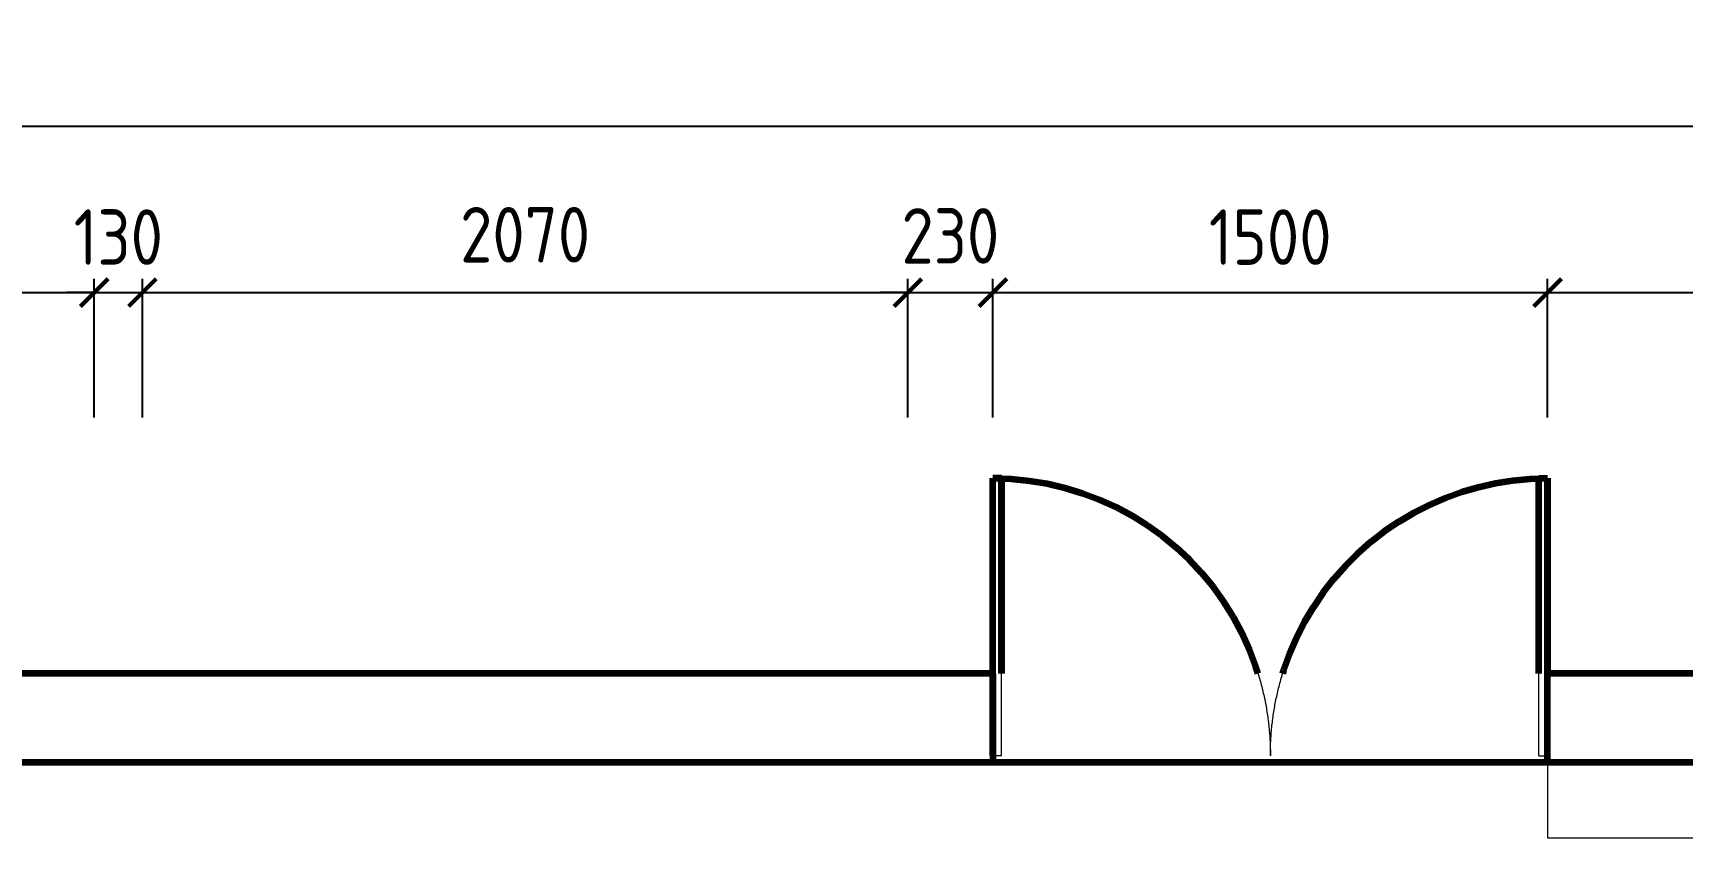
# Model space of a CAD drawing. Header units: millimetres. Extents: x 4307 to 31003, y 2809 to 20009.
# Drawn here: x 9211 to 13671, y 17404 to 19580 of the extents above; entities that cross this region are included whole.
import ezdxf

# ---------------------------------------------------------------- set-up
doc = ezdxf.new("R2010")
doc.units = ezdxf.units.MM
doc.linetypes.add('HIDDEN', pattern=[9.525, 6.35, -3.175])
doc.layers.add('ProfileEdges', color=7, linetype='Continuous')
for name, color, linetype, lineweight in [('P★04 平面门扇', 60, 'Continuous', 0), ('Q◆01 原始墙柱', 7, 'Continuous', 0), ('Q◆03 公共标注', 44, 'Continuous', 0)]:
    doc.layers.add(name, color=color, linetype=linetype, lineweight=lineweight)
doc.styles.add('尺寸标注', font='ARCHS.SHX')
doc.dimstyles.new('卓艺1：75', dxfattribs={"dimscale": 75, "dimtxt": 2, "dimasz": 1, "dimexe": 0.5, "dimexo": 0.5, "dimgap": 1, "dimtad": 1, "dimdec": 0, "dimrnd": 5, "dimdsep": 46, "dimtxsty": '尺寸标注', "dimblk": 'ARCHTICK', "dimblk1": 'ARCHTICK', "dimblk2": 'ARCHTICK', "dimcen": 1, "dimclrd": 44, "dimclre": 44, "dimclrt": 2, "dimadec": 0, "dimazin": 0, "dimtfac": 1, "dimtdec": 0, "dimtix": 1, "dimtmove": 2, "dimatfit": 3, "dimldrblk": 'hl_arrow2', "dimfxl": 4.5, "dimfxlon": 1, "dimarcsym": 0})

# ---------------------------------------------------------------- blocks, each defined once
blk = doc.blocks.new('_ArchTick')
at = {"color": 2, "linetype": 'ByBlock', "const_width": 0.15}
blk.add_lwpolyline([(-0.5, -0.5), (0.5, 0.5)], dxfattribs=at)
blk = doc.blocks.new('*D54')
at = {"layer": 'Defpoints', "color": 0, "transparency": 16777216}
for p in [(9377.3, 18878.5), (7817.3, 18503.5), (9377.3, 18503.5)]:
    blk.add_point(p, dxfattribs=at)
at = {"layer": 'Q◆03 公共标注', "color": 44, "lineweight": -2, "transparency": 16777216}
for p, q in [((7817.3, 18541), (7817.3, 18916)), ((9377.3, 18541), (9377.3, 18916)), ((7817.3, 18878.5), (9377.3, 18878.5))]:
    blk.add_line(p, q, dxfattribs=at)
at = {"layer": 'Q◆03 公共标注', "color": 44, "lineweight": -2, "transparency": 16777216, "xscale": 75, "yscale": 75, "zscale": 75, "rotation": 180}
blk.add_blockref('_ArchTick', (7817.3, 18878.5), dxfattribs=at)
at = {"layer": 'Q◆03 公共标注', "color": 44, "lineweight": -2, "transparency": 16777216, "xscale": 75, "yscale": 75, "zscale": 75}
blk.add_blockref('_ArchTick', (9377.3, 18878.5), dxfattribs=at)
at = {"layer": 'Q◆03 公共标注', "color": 2, "transparency": 16777216, "insert": (8597.3, 19028.5), "char_height": 150, "attachment_point": 5, "style": '尺寸标注'}
blk.add_mtext('1560', dxfattribs=at)
blk = doc.blocks.new('hl_arrow2')
at = {"color": 2}
blk.add_line((-0.221, 0), (-1, 0), dxfattribs=at)
blk.add_lwpolyline([(-0.221, 0), (-0.861, -0.689), (-0.654, -0.862), (0, 0), (-0.654, 0.862), (-0.861, 0.689)], close=True, dxfattribs=at)
for points in [[(-0.861, 0.689), (-0.654, 0.862), (-0.221, 0), (0, 0)], [(-0.861, -0.689), (-0.654, -0.862), (-0.221, 0), (0, 0)]]:
    blk.add_solid(points, dxfattribs=at)
blk = doc.blocks.new('*D55')
at = {"layer": 'Defpoints', "color": 0, "transparency": 16777216}
for p in [(9507.3, 18878.5), (9377.3, 18503.5), (9507.3, 18503.5)]:
    blk.add_point(p, dxfattribs=at)
at = {"layer": 'Q◆03 公共标注', "color": 44, "lineweight": -2, "transparency": 16777216}
for p, q in [((9377.3, 18541), (9377.3, 18916)), ((9507.3, 18541), (9507.3, 18916)), ((9377.3, 18878.5), (9302.3, 18878.5)), ((9377.3, 18878.5), (9507.3, 18878.5)), ((9507.3, 18878.5), (9582.3, 18878.5))]:
    blk.add_line(p, q, dxfattribs=at)
at = {"layer": 'Q◆03 公共标注', "color": 44, "lineweight": -2, "transparency": 16777216, "xscale": 75, "yscale": 75, "zscale": 75}
blk.add_blockref('_ArchTick', (9377.3, 18878.5), dxfattribs=at)
at = {"layer": 'Q◆03 公共标注', "color": 44, "lineweight": -2, "transparency": 16777216, "xscale": 75, "yscale": 75, "zscale": 75, "rotation": 180}
blk.add_blockref('_ArchTick', (9507.3, 18878.5), dxfattribs=at)
at = {"layer": 'Q◆03 公共标注', "color": 2, "transparency": 16777216, "insert": (9442.3, 19028.5), "char_height": 150, "attachment_point": 5, "style": '尺寸标注'}
blk.add_mtext('130', dxfattribs=at)
blk = doc.blocks.new('*D56')
at = {"layer": 'Defpoints', "color": 0, "transparency": 16777216}
for p in [(11577.3, 18878.5), (9507.3, 18503.5), (11577.3, 18503.5)]:
    blk.add_point(p, dxfattribs=at)
at = {"layer": 'Q◆03 公共标注', "color": 44, "lineweight": -2, "transparency": 16777216}
for p, q in [((9507.3, 18541), (9507.3, 18916)), ((11577.3, 18541), (11577.3, 18916)), ((9507.3, 18878.5), (11577.3, 18878.5))]:
    blk.add_line(p, q, dxfattribs=at)
at = {"layer": 'Q◆03 公共标注', "color": 44, "lineweight": -2, "transparency": 16777216, "xscale": 75, "yscale": 75, "zscale": 75, "rotation": 180}
blk.add_blockref('_ArchTick', (9507.3, 18878.5), dxfattribs=at)
at = {"layer": 'Q◆03 公共标注', "color": 44, "lineweight": -2, "transparency": 16777216, "xscale": 75, "yscale": 75, "zscale": 75}
blk.add_blockref('_ArchTick', (11577.3, 18878.5), dxfattribs=at)
at = {"layer": 'Q◆03 公共标注', "color": 2, "transparency": 16777216, "insert": (10542.3, 19034.8), "char_height": 150, "attachment_point": 5, "style": '尺寸标注'}
blk.add_mtext('2070', dxfattribs=at)
blk = doc.blocks.new('*D57')
at = {"layer": 'Defpoints', "color": 0, "transparency": 16777216}
for p in [(11807.3, 18878.5), (11577.3, 18503.5), (11807.3, 18503.5)]:
    blk.add_point(p, dxfattribs=at)
at = {"layer": 'Q◆03 公共标注', "color": 44, "lineweight": -2, "transparency": 16777216}
for p, q in [((11577.3, 18541), (11577.3, 18916)), ((11807.3, 18541), (11807.3, 18916)), ((11577.3, 18878.5), (11502.3, 18878.5)), ((11577.3, 18878.5), (11807.3, 18878.5)), ((11807.3, 18878.5), (11882.3, 18878.5))]:
    blk.add_line(p, q, dxfattribs=at)
at = {"layer": 'Q◆03 公共标注', "color": 44, "lineweight": -2, "transparency": 16777216, "xscale": 75, "yscale": 75, "zscale": 75}
blk.add_blockref('_ArchTick', (11577.3, 18878.5), dxfattribs=at)
at = {"layer": 'Q◆03 公共标注', "color": 44, "lineweight": -2, "transparency": 16777216, "xscale": 75, "yscale": 75, "zscale": 75, "rotation": 180}
blk.add_blockref('_ArchTick', (11807.3, 18878.5), dxfattribs=at)
at = {"layer": 'Q◆03 公共标注', "color": 2, "transparency": 16777216, "insert": (11692.3, 19031.7), "char_height": 150, "attachment_point": 5, "style": '尺寸标注'}
blk.add_mtext('230', dxfattribs=at)
blk = doc.blocks.new('*D58')
at = {"layer": 'Defpoints', "color": 0, "transparency": 16777216}
for p in [(13307.3, 18878.5), (11807.3, 18503.5), (13307.3, 17935)]:
    blk.add_point(p, dxfattribs=at)
at = {"layer": 'Q◆03 公共标注', "color": 44, "lineweight": -2, "transparency": 16777216}
for p, q in [((11807.3, 18541), (11807.3, 18916)), ((13307.3, 18541), (13307.3, 18916)), ((11807.3, 18878.5), (13307.3, 18878.5))]:
    blk.add_line(p, q, dxfattribs=at)
at = {"layer": 'Q◆03 公共标注', "color": 44, "lineweight": -2, "transparency": 16777216, "xscale": 75, "yscale": 75, "zscale": 75, "rotation": 180}
blk.add_blockref('_ArchTick', (11807.3, 18878.5), dxfattribs=at)
at = {"layer": 'Q◆03 公共标注', "color": 44, "lineweight": -2, "transparency": 16777216, "xscale": 75, "yscale": 75, "zscale": 75}
blk.add_blockref('_ArchTick', (13307.3, 18878.5), dxfattribs=at)
at = {"layer": 'Q◆03 公共标注', "color": 2, "transparency": 16777216, "insert": (12557.3, 19028.5), "char_height": 150, "attachment_point": 5, "style": '尺寸标注'}
blk.add_mtext('1500', dxfattribs=at)
blk = doc.blocks.new('*D60')
at = {"layer": 'Defpoints', "color": 0, "transparency": 16777216}
for p in [(26767.3, 19328.5), (5467.3, 18503.5), (26767.3, 18503.5)]:
    blk.add_point(p, dxfattribs=at)
at = {"layer": 'Q◆03 公共标注', "color": 44, "lineweight": -2, "transparency": 16777216}
for p, q in [((5467.3, 18991), (5467.3, 19366)), ((26767.3, 18991), (26767.3, 19366)), ((5467.3, 19328.5), (26767.3, 19328.5))]:
    blk.add_line(p, q, dxfattribs=at)
at = {"layer": 'Q◆03 公共标注', "color": 44, "lineweight": -2, "transparency": 16777216, "xscale": 75, "yscale": 75, "zscale": 75, "rotation": 180}
blk.add_blockref('_ArchTick', (5467.3, 19328.5), dxfattribs=at)
at = {"layer": 'Q◆03 公共标注', "color": 44, "lineweight": -2, "transparency": 16777216, "xscale": 75, "yscale": 75, "zscale": 75}
blk.add_blockref('_ArchTick', (26767.3, 19328.5), dxfattribs=at)
at = {"layer": 'Q◆03 公共标注', "color": 2, "transparency": 16777216, "insert": (16117.3, 19481.7), "char_height": 150, "attachment_point": 5, "style": '尺寸标注'}
blk.add_mtext('21300', dxfattribs=at)
blk = doc.blocks.new('DOOR_D02')
for p, q in [((-0.4842, 0.4998), (-0.5, 0.4998)), ((-0.5, 0), (-0.5, 0.4998)), ((-0.4842, 0), (-0.4842, 0.5)), ((0.4842, 0), (0.4842, 0.5)), ((0.4842, 0.4998), (0.5, 0.4998)), ((0.5, 0), (0.5, 0.4998)), ((-0.4842, 0), (-0.5, 0)), ((0.4842, 0), (0.5, 0))]:
    blk.add_line(p, q)
at = {"color": 8, "linetype": 'HIDDEN', "ltscale": 10}
for centre, start, end in [((-0.5, 0), 0, 90), ((0.4995, 0), 90, 180)]:
    blk.add_arc(centre, 0.4998, start, end, dxfattribs=at)
blk = doc.blocks.new('*D67')
at = {"layer": 'Defpoints', "color": 0, "transparency": 16777216}
for p in [(26527.3, 18878.5), (26527.3, 18503.5), (13307.3, 17935)]:
    blk.add_point(p, dxfattribs=at)
at = {"layer": 'Q◆03 公共标注', "color": 44, "lineweight": -2, "transparency": 16777216}
for p, q in [((13307.3, 18541), (13307.3, 18916)), ((26527.3, 18541), (26527.3, 18916)), ((13307.3, 18878.5), (26527.3, 18878.5))]:
    blk.add_line(p, q, dxfattribs=at)
at = {"layer": 'Q◆03 公共标注', "color": 44, "lineweight": -2, "transparency": 16777216, "xscale": 75, "yscale": 75, "zscale": 75, "rotation": 180}
blk.add_blockref('_ArchTick', (13307.3, 18878.5), dxfattribs=at)
at = {"layer": 'Q◆03 公共标注', "color": 44, "lineweight": -2, "transparency": 16777216, "xscale": 75, "yscale": 75, "zscale": 75}
blk.add_blockref('_ArchTick', (26527.3, 18878.5), dxfattribs=at)
at = {"layer": 'Q◆03 公共标注', "color": 2, "transparency": 16777216, "insert": (19917.3, 19031.7), "char_height": 150, "attachment_point": 5, "style": '尺寸标注'}
blk.add_mtext('13220', dxfattribs=at)

msp = doc.modelspace()

# ---------------------------------------------------------------- linework, layer by layer
at = {"layer": 'ProfileEdges', "lineweight": 211}
for p, q in [((11807.3, 18376.5), (11831, 18376.5)), ((11807.3, 17849.4), (11807.3, 18376.5)), ((11807.3, 17626.9), (11807.3, 18376.5)), ((11831, 18376.5), (11807.3, 18376.5)), ((11808, 18376.5), (11857.1, 18374.9)), ((11831, 17849.4), (11831, 18376.9)), ((11831, 18376.5), (11831, 17849.4)), ((11857.1, 18374.9), (11905.9, 18370.1)), ((13213.3, 18370.6), (13260.2, 18375)), ((13260.2, 18375), (13307.3, 18376.5)), ((13283.6, 17849.4), (13283.6, 18376.9)), ((13283.6, 18376.9), (13307.3, 18376.9)), ((13283.6, 17849.4), (13283.6, 18376.9)), ((13283.6, 18376.5), (13307.3, 18376.5)), ((13307.3, 18376.9), (13307.3, 17849.4)), ((13307.3, 17849.4), (13307.3, 18376.5)), ((11905.9, 18370.1), (11954.3, 18362.1)), ((11954.3, 18362.1), (12002, 18351)), ((12002, 18351), (12049, 18336.7)), ((12049, 18336.7), (12094.9, 18319.4)), ((13031.3, 18323.9), (13075.6, 18339.8)), ((13075.6, 18339.8), (13120.9, 18352.9)), ((13120.9, 18352.9), (13166.8, 18363.2)), ((13166.8, 18363.2), (13213.3, 18370.6)), ((12094.9, 18319.4), (12139.6, 18299.2)), ((12139.6, 18299.2), (12182.8, 18276.1)), ((12905.6, 18259.8), (12946.1, 18283.8)), ((12946.1, 18283.8), (12988.1, 18305.2)), ((12988.1, 18305.2), (13031.3, 18323.9)), ((12182.8, 18276.1), (12224.5, 18250.2)), ((12224.5, 18250.2), (12264.4, 18221.6)), ((12866.7, 18233.3), (12905.6, 18259.8)), ((12264.4, 18221.6), (12302.3, 18190.5)), ((12794.1, 18173.3), (12829.5, 18204.5)), ((12829.5, 18204.5), (12866.7, 18233.3)), ((12302.3, 18190.5), (12338.1, 18156.9)), ((12338.1, 18156.9), (12371.6, 18121.1)), ((12760.8, 18140), (12794.1, 18173.3)), ((12371.6, 18121.1), (12402.7, 18083.2)), ((12729.7, 18104.7), (12760.8, 18140)), ((12402.7, 18083.2), (12431.3, 18043.3)), ((12674.4, 18028.5), (12700.8, 18067.5)), ((12700.8, 18067.5), (12729.7, 18104.7)), ((12431.3, 18043.3), (12457.2, 18001.7)), ((12650.4, 17988), (12674.4, 18028.5)), ((12457.2, 18001.7), (12480.4, 17958.4)), ((12629, 17946), (12650.4, 17988)), ((12480.4, 17958.4), (12500.6, 17913.7)), ((12610.3, 17902.8), (12629, 17946)), ((12500.6, 17913.7), (12517.9, 17867.8)), ((12594.3, 17858.5), (12610.3, 17902.8)), ((11807.3, 17849.4), (5467.3, 17849.4)), ((11807.3, 17849.4), (11807.3, 17609.4)), ((12517.9, 17867.8), (12523.5, 17849.4)), ((12591.7, 17849.4), (12594.3, 17858.5)), ((26767.3, 17849.4), (13307.3, 17849.4)), ((13307.3, 17609.4), (13307.3, 17849.4)), ((6307.3, 17609.4), (11807.3, 17609.4)), ((11807.3, 17609.4), (13307.3, 17609.4)), ((13307.3, 17609.4), (18966.9, 17609.4))]:
    msp.add_line(p, q, dxfattribs=at)
at = {"layer": 'Q◆01 原始墙柱'}
for p, q in [((5467.3, 17849.4), (11807.3, 17849.4)), ((13307.3, 17849.4), (13307.3, 17404.4)), ((13307.3, 17849.4), (26767.3, 17849.4)), ((5707.3, 17609.4), (11807.3, 17609.4)), ((13307.3, 17404.4), (26527.3, 17404.4))]:
    msp.add_line(p, q, dxfattribs=at)

# ---------------------------------------------------------------- block references
at = {"layer": 'P★04 平面门扇', "xscale": -1500, "yscale": 1500, "zscale": 1500}
msp.add_blockref('DOOR_D02', (12557.3, 17626.9), dxfattribs=at)

# ---------------------------------------------------------------- dimensions: what is measured, and where the dimension line sits
at = {"layer": 'Q◆03 公共标注'}
for base, p1, p2, picture, middle in [((26767.3, 19328.5), (5467.3, 18503.5), (26767.3, 18503.5), '*D60', (16117.3, 19481.7)), ((11577.3, 18878.5), (9507.3, 18503.5), (11577.3, 18503.5), '*D56', (10542.3, 19034.8)), ((9377.3, 18878.5), (7817.3, 18503.5), (9377.3, 18503.5), '*D54', (8597.3, 19028.5)), ((9507.3, 18878.5), (9377.3, 18503.5), (9507.3, 18503.5), '*D55', (9442.3, 19028.5)), ((11807.3, 18878.5), (11577.3, 18503.5), (11807.3, 18503.5), '*D57', (11692.3, 19031.7)), ((13307.3, 18878.5), (11807.3, 18503.5), (13307.3, 17935), '*D58', (12557.3, 19028.5)), ((26527.3, 18878.5), (13307.3, 17935), (26527.3, 18503.5), '*D67', (19917.3, 19031.7))]:
    dim = msp.add_linear_dim(base=base, p1=p1, p2=p2, dimstyle='卓艺1：75', dxfattribs=at)
    dim.commit()
    dim.dimension.update_dxf_attribs({"geometry": picture, "text_midpoint": middle})

doc.saveas('drawing.dxf')
